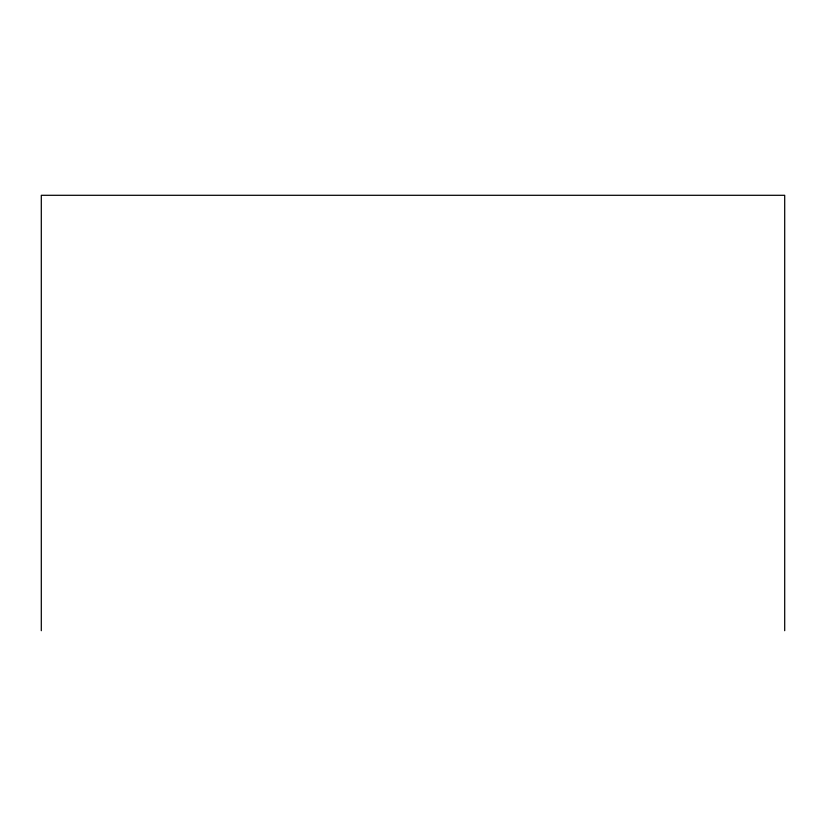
<?xml version="1.0" encoding="UTF-8"?>
<svg xmlns="http://www.w3.org/2000/svg" width="826" height="826" viewBox="0 0 826 826"><rect width="100%" height="100%" fill="white"/><g stroke="black" fill="none" stroke-linecap="round" stroke-linejoin="round"><path stroke-width="1.24" d="M784.7 630.703L784.7 195.297L41.3 195.297L41.3 630.703"/></g></svg>
